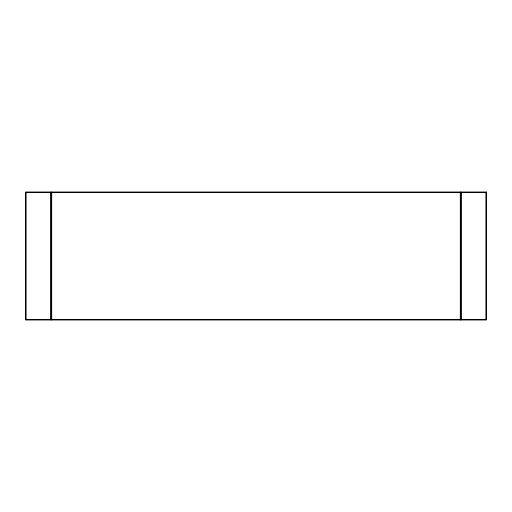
<?xml version="1.0" encoding="UTF-8"?>
<svg xmlns="http://www.w3.org/2000/svg" width="512" height="512" viewBox="0 0 512 512"><rect width="100%" height="100%" fill="white"/><g stroke="black" fill="none" stroke-linecap="round" stroke-linejoin="round"><path stroke-width="0.77" d="M460.8 192L460.8 320M51.2 192L51.2 320M486.4 192L25.6 192L25.6 320L486.4 320L486.4 192M50.688 192.512L26.112 192.512L26.112 319.488L50.688 319.488L50.688 192.512M460.288 192.512L51.712 192.512L51.712 319.488L460.288 319.488L460.288 192.512M485.888 192.512L461.312 192.512L461.312 319.488L485.888 319.488L485.888 192.512"/></g></svg>
